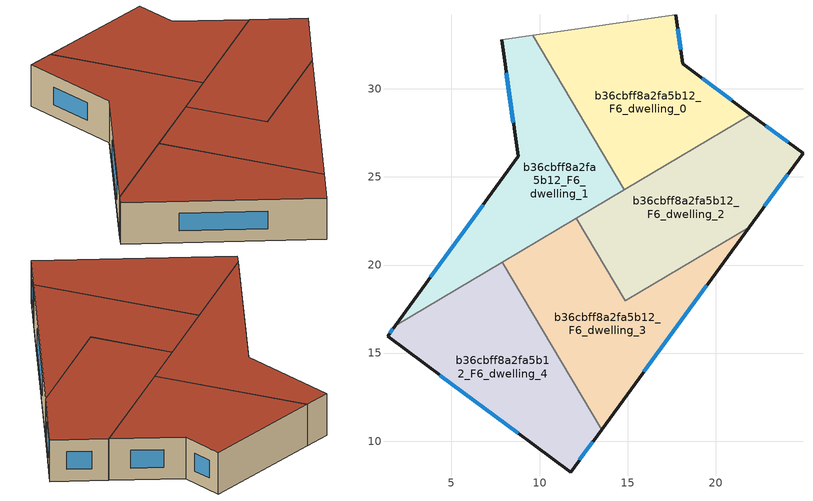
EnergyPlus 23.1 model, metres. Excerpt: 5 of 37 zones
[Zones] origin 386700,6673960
b36cbff8a2fa5b12_F6_dwelling_0
 floor to b36cbff8a2fa5b12_F5_dwelling_0 (EU_floor_Construction): 17.74,34.2 18.14,31.42 22,28.54 14.82,24.28 9.62,33.05 z18
 wall outside (EU_wall_Construction): 22,28.54 18.14,31.42 17.74,34.2 z18:21
 wall to b36cbff8a2fa5b12_F6_dwelling_1 (EU_wall_Construction): 9.62,33.05 14.82,24.28 z18:21
 wall adiabatic (EU_wall_Construction): 17.74,34.2 9.62,33.05 z18:21
 wall to b36cbff8a2fa5b12_F6_dwelling_2 (EU_wall_Construction): 14.82,24.28 22,28.54 z18:21
 window (EU_Window_Construction): 20.9,29.36 19.24,30.6 / 18.03,32.22 17.86,33.41 z18.86:20.14
 roof outside (EU_roof_Construction): 22,28.54 18.14,31.42 17.74,34.2 9.62,33.05 14.82,24.28 z21
b36cbff8a2fa5b12_F6_dwelling_1
 floor to b36cbff8a2fa5b12_F5_dwelling_1 (EU_floor_Construction): 9.62,33.05 14.82,24.28 1.8,16.55 8.79,26.18 7.84,32.79 z18
 wall outside (EU_wall_Construction): 7.84,32.79 8.79,26.18 1.8,16.55 z18:21
 wall adiabatic (EU_wall_Construction): 9.62,33.05 7.84,32.79 z18:21
 wall to b36cbff8a2fa5b12_F6_dwelling_4 (EU_wall_Construction): 1.8,16.55 7.88,20.16 z18:21
 wall to b36cbff8a2fa5b12_F6_dwelling_3 (EU_wall_Construction): 7.89,20.16 12.09,22.66 z18:21
 wall to b36cbff8a2fa5b12_F6_dwelling_2 (EU_wall_Construction): 12.09,22.66 14.82,24.28 z18:21
 window (EU_Window_Construction): 8.11,30.91 8.52,28.07 / 6.79,23.43 3.8,19.3 z18.86:20.14
 roof outside (EU_roof_Construction): 14.82,24.28 9.62,33.05 7.84,32.79 8.79,26.18 1.8,16.55 z21
b36cbff8a2fa5b12_F6_dwelling_2
 floor to b36cbff8a2fa5b12_F5_dwelling_2 (EU_floor_Construction): 24.96,26.34 21.9,22.14 14.87,17.97 12.09,22.66 22,28.54 z18
 wall outside (EU_wall_Construction): 21.9,22.14 24.96,26.34 22,28.54 z18:21
 wall to b36cbff8a2fa5b12_F6_dwelling_3 (EU_wall_Construction): 12.09,22.66 14.87,17.97 21.9,22.14 z18:21
 window (EU_Window_Construction): 22.77,23.34 24.08,25.14 / 24.11,26.97 22.85,27.91 z18.86:20.14
 roof outside (EU_roof_Construction): 21.9,22.14 24.96,26.34 22,28.54 12.09,22.66 14.87,17.97 z21
b36cbff8a2fa5b12_F6_dwelling_3
 floor to b36cbff8a2fa5b12_F5_dwelling_3 (EU_floor_Construction): 21.9,22.14 13.52,10.66 7.89,20.16 12.09,22.66 14.87,17.97 z18
 wall outside (EU_wall_Construction): 13.52,10.66 21.9,22.14 z18:21
 wall to b36cbff8a2fa5b12_F6_dwelling_4 (EU_wall_Construction): 7.89,20.16 13.52,10.66 z18:21
 window (EU_Window_Construction): 15.92,13.94 19.51,18.86 z18.86:20.14
 roof outside (EU_roof_Construction): 13.52,10.66 21.9,22.14 14.87,17.97 12.09,22.66 7.89,20.16 z21
b36cbff8a2fa5b12_F6_dwelling_4
 floor to b36cbff8a2fa5b12_F5_dwelling_4 (EU_floor_Construction): 7.89,20.16 13.52,10.66 11.76,8.24 1.37,15.95 1.8,16.55 z18
 wall outside (EU_wall_Construction): 1.8,16.55 1.37,15.95 11.76,8.24 13.52,10.66 z18:21
 window (EU_Window_Construction): 12.26,8.93 13.02,9.97 / 4.34,13.75 8.79,10.45 / 1.68,16.38 1.49,16.12 z18.86:20.14
 roof outside (EU_roof_Construction): 11.76,8.24 13.52,10.66 7.89,20.16 1.8,16.55 1.37,15.95 z21
[Building]
EU S2 Campaign: North Axis=0; Terrain=City; Solar Distribution=FullExterior
[Site:Location]
Helsinki-Vantaa.AP: Latitude=60.317; Longitude=24.963; Time Zone=2; Elevation=54.6
[SizingPeriod:WeatherFileDays]
AnnualSizingPeriod: Begin Month=1; Begin Day of Month=1; End Month=12; End Day of Month=31; Day of Week for Start Day=Monday; Use Weather File Daylight Saving Period=No; Use Weather File Rain and Snow Indicators=No
[MATERIAL]
EU_InternalMass_Material: Roughness=MediumRough; Thickness=0.1; Conductivity=1; Density=1800; Specific Heat=900; Thermal Absorptance=0.9; Solar Absorptance=0.7; Visible Absorptance=0.7
[MATERIAL:NOMASS] Roughness=MediumRough; Thermal Absorptance=0.9; Solar Absorptance=0.7; Visible Absorptance=0.7
Name | Thermal Resistance
EU_wall_NoMass | 1.10183
EU_roof_NoMass; EU_floor_NoMass | 1.70606
[WINDOWMATERIAL:SIMPLEGLAZINGSYSTEM]
EU_Window_SimpleGlazing: UFactor=3.11035; Solar Heat Gain Coefficient=0.8; Visible Transmittance=0.8
[CONSTRUCTION]
EU_wall_Construction: EU_wall_NoMass
EU_roof_Construction: EU_roof_NoMass
EU_floor_Construction: EU_floor_NoMass
EU_Window_Construction: EU_Window_SimpleGlazing
EU_InternalMass_Construction: EU_InternalMass_Material
[ZONE] Type=1; Multiplier=1; Ceiling Height=autocalculate; Floor Area=autocalculate; Part of Total Floor Area=Yes
Name | Volume
b36cbff8a2fa5b12_F6_dwelling_0 | 189.639
b36cbff8a2fa5b12_F6_dwelling_1 | 189.635
b36cbff8a2fa5b12_F6_dwelling_2 | 189.636
b36cbff8a2fa5b12_F6_dwelling_3 | 189.664
b36cbff8a2fa5b12_F6_dwelling_4 | 189.63
[INTERNALMASS] Construction=EU_InternalMass_Construction
Name | Zone or ZoneList | Surface Area
b36cbff8a2fa5b12_F6_dwelling_0_EU_InternalMass | b36cbff8a2fa5b12_F6_dwelling_0 | 63.2129
b36cbff8a2fa5b12_F6_dwelling_1_EU_InternalMass | b36cbff8a2fa5b12_F6_dwelling_1 | 63.2143
b36cbff8a2fa5b12_F6_dwelling_2_EU_InternalMass | b36cbff8a2fa5b12_F6_dwelling_2 | 63.2118
b36cbff8a2fa5b12_F6_dwelling_3_EU_InternalMass | b36cbff8a2fa5b12_F6_dwelling_3 | 63.2209
b36cbff8a2fa5b12_F6_dwelling_4_EU_InternalMass | b36cbff8a2fa5b12_F6_dwelling_4 | 63.2095
[OTHEREQUIPMENT] Fuel Type=Electricity; Design Level Calculation Method=Watts/Area; Power per Zone Floor Area=1; Fraction Latent=0; Fraction Radiant=0; Fraction Lost=0; Carbon Dioxide Generation Rate=0; EndUse Subcategory=EU_Step8_InternalGains
Name | Zone or ZoneList or Space or SpaceList | Schedule
EU_Step8_InternalGain_b36cbff8a2fa5b12_F6_dwelling_0_f000 | b36cbff8a2fa5b12_F6_dwelling_0 | EU_Step8_GainSchedule_b36cbff8a2fa5b12_F6_dwelling_0_f000
EU_Step8_InternalGain_b36cbff8a2fa5b12_F6_dwelling_1_f000 | b36cbff8a2fa5b12_F6_dwelling_1 | EU_Step8_GainSchedule_b36cbff8a2fa5b12_F6_dwelling_1_f000
EU_Step8_InternalGain_b36cbff8a2fa5b12_F6_dwelling_2_f000 | b36cbff8a2fa5b12_F6_dwelling_2 | EU_Step8_GainSchedule_b36cbff8a2fa5b12_F6_dwelling_2_f000
EU_Step8_InternalGain_b36cbff8a2fa5b12_F6_dwelling_3_f000 | b36cbff8a2fa5b12_F6_dwelling_3 | EU_Step8_GainSchedule_b36cbff8a2fa5b12_F6_dwelling_3_f000
EU_Step8_InternalGain_b36cbff8a2fa5b12_F6_dwelling_4_f000 | b36cbff8a2fa5b12_F6_dwelling_4 | EU_Step8_GainSchedule_b36cbff8a2fa5b12_F6_dwelling_4_f000
[ZONEVENTILATION:DESIGNFLOWRATE] Schedule=EU_AlwaysOn; Design Flow Rate Calculation Method=AirChanges/Hour; Air Changes per Hour=0.756316; Ventilation Type=Natural; Fan Pressure Rise=0; Fan Total Efficiency=1; Constant Term Coefficient=1; Temperature Term Coefficient=0; Velocity Term Coefficient=0; Velocity Squared Term Coefficient=0; Minimum Indoor Temperature=-100; Maximum Indoor Temperature=100; Delta Temperature=-100; Minimum Outdoor Temperature=-100; Maximum Outdoor Temperature=100; Maximum Wind Speed=40
Name | Zone or ZoneList or Space or SpaceList
EU_ConstantAir_b36cbff8a2fa5b12_F6_dwelling_0 | b36cbff8a2fa5b12_F6_dwelling_0
EU_ConstantAir_b36cbff8a2fa5b12_F6_dwelling_1 | b36cbff8a2fa5b12_F6_dwelling_1
EU_ConstantAir_b36cbff8a2fa5b12_F6_dwelling_2 | b36cbff8a2fa5b12_F6_dwelling_2
EU_ConstantAir_b36cbff8a2fa5b12_F6_dwelling_3 | b36cbff8a2fa5b12_F6_dwelling_3
EU_ConstantAir_b36cbff8a2fa5b12_F6_dwelling_4 | b36cbff8a2fa5b12_F6_dwelling_4
[HVACTEMPLATE:THERMOSTAT] Constant Heating Setpoint=20; Constant Cooling Setpoint=50
EU_HeatOnly_b36cbff8a2fa5b12_F0_dwelling_0; EU_HeatOnly_b36cbff8a2fa5b12_F0_dwelling_1; EU_HeatOnly_b36cbff8a2fa5b12_F0_dwelling_2; EU_HeatOnly_b36cbff8a2fa5b12_F0_dwelling_3; EU_HeatOnly_b36cbff8a2fa5b12_F0_dwelling_4; EU_HeatOnly_b36cbff8a2fa5b12_F0_dwelling_5; EU_HeatOnly_b36cbff8a2fa5b12_F1_dwelling_0; EU_HeatOnly_b36cbff8a2fa5b12_F1_dwelling_1; EU_HeatOnly_b36cbff8a2fa5b12_F1_dwelling_2; EU_HeatOnly_b36cbff8a2fa5b12_F1_dwelling_3; EU_HeatOnly_b36cbff8a2fa5b12_F1_dwelling_4; EU_HeatOnly_b36cbff8a2fa5b12_F1_dwelling_5; EU_HeatOnly_b36cbff8a2fa5b12_F2_dwelling_0; EU_HeatOnly_b36cbff8a2fa5b12_F2_dwelling_1; EU_HeatOnly_b36cbff8a2fa5b12_F2_dwelling_2; EU_HeatOnly_b36cbff8a2fa5b12_F2_dwelling_3; EU_HeatOnly_b36cbff8a2fa5b12_F2_dwelling_4; EU_HeatOnly_b36cbff8a2fa5b12_F3_dwelling_0; EU_HeatOnly_b36cbff8a2fa5b12_F3_dwelling_1; EU_HeatOnly_b36cbff8a2fa5b12_F3_dwelling_2; EU_HeatOnly_b36cbff8a2fa5b12_F3_dwelling_3; EU_HeatOnly_b36cbff8a2fa5b12_F3_dwelling_4; EU_HeatOnly_b36cbff8a2fa5b12_F4_dwelling_0; EU_HeatOnly_b36cbff8a2fa5b12_F4_dwelling_1; EU_HeatOnly_b36cbff8a2fa5b12_F4_dwelling_2; EU_HeatOnly_b36cbff8a2fa5b12_F4_dwelling_3; EU_HeatOnly_b36cbff8a2fa5b12_F4_dwelling_4; EU_HeatOnly_b36cbff8a2fa5b12_F5_dwelling_0; EU_HeatOnly_b36cbff8a2fa5b12_F5_dwelling_1; EU_HeatOnly_b36cbff8a2fa5b12_F5_dwelling_2; EU_HeatOnly_b36cbff8a2fa5b12_F5_dwelling_3; EU_HeatOnly_b36cbff8a2fa5b12_F5_dwelling_4; EU_HeatOnly_b36cbff8a2fa5b12_F6_dwelling_0; EU_HeatOnly_b36cbff8a2fa5b12_F6_dwelling_1; EU_HeatOnly_b36cbff8a2fa5b12_F6_dwelling_2; EU_HeatOnly_b36cbff8a2fa5b12_F6_dwelling_3; EU_HeatOnly_b36cbff8a2fa5b12_F6_dwelling_4
[HVACTEMPLATE:ZONE:IDEALLOADSAIRSYSTEM] System Availability Schedule=EU_AlwaysOn; Maximum Heating Supply Air Temperature=50; Minimum Cooling Supply Air Temperature=13; Maximum Heating Supply Air Humidity Ratio=0.0156; Minimum Cooling Supply Air Humidity Ratio=0.0077; Heating Limit=NoLimit; Cooling Limit=NoLimit; Heating Availability Schedule=EU_AlwaysOn; Cooling Availability Schedule=EU_CoolingOff; Dehumidification Control Type=ConstantSensibleHeatRatio; Cooling Sensible Heat Ratio=0.7; Dehumidification Setpoint=60; Humidification Control Type=None; Humidification Setpoint=30; Outdoor Air Method=None; Outdoor Air Flow Rate per Person=0.00944; Outdoor Air Flow Rate per Zone Floor Area=0; Outdoor Air Flow Rate per Zone=0; Demand Controlled Ventilation Type=None; Outdoor Air Economizer Type=NoEconomizer; Heat Recovery Type=None; Sensible Heat Recovery Effectiveness=0.7; Latent Heat Recovery Effectiveness=0.65
Name | Template Thermostat
b36cbff8a2fa5b12_F6_dwelling_0 | EU_HeatOnly_b36cbff8a2fa5b12_F6_dwelling_0
b36cbff8a2fa5b12_F6_dwelling_1 | EU_HeatOnly_b36cbff8a2fa5b12_F6_dwelling_1
b36cbff8a2fa5b12_F6_dwelling_2 | EU_HeatOnly_b36cbff8a2fa5b12_F6_dwelling_2
b36cbff8a2fa5b12_F6_dwelling_3 | EU_HeatOnly_b36cbff8a2fa5b12_F6_dwelling_3
b36cbff8a2fa5b12_F6_dwelling_4 | EU_HeatOnly_b36cbff8a2fa5b12_F6_dwelling_4
[SIZING:ZONE] Zone Cooling Design Supply Air Temperature Input Method=SupplyAirTemperature; Zone Cooling Design Supply Air Temperature=13; Zone Heating Design Supply Air Temperature Input Method=SupplyAirTemperature; Zone Heating Design Supply Air Temperature=50; Zone Cooling Design Supply Air Humidity Ratio=0.008; Zone Heating Design Supply Air Humidity Ratio=0.008; Cooling Design Air Flow Method=DesignDay; Cooling Design Air Flow Rate=0; Cooling Minimum Air Flow per Zone Floor Area=0.000762; Cooling Minimum Air Flow=0; Cooling Minimum Air Flow Fraction=0.2; Heating Design Air Flow Method=DesignDay; Heating Design Air Flow Rate=0; Heating Maximum Air Flow per Zone Floor Area=0.002032; Heating Maximum Air Flow=0.141576; Heating Maximum Air Flow Fraction=0.3; Account for Dedicated Outdoor Air System=No; Dedicated Outdoor Air System Control Strategy=NeutralSupplyAir; Dedicated Outdoor Air Low Setpoint Temperature for Design=autosize; Dedicated Outdoor Air High Setpoint Temperature for Design=autosize; Zone Load Sizing Method=Sensible Load Only No Latent Load; Zone Latent Cooling Design Supply Air Humidity Ratio Input Method=HumidityRatioDifference; Zone Cooling Design Supply Air Humidity Ratio Difference=0.005; Zone Latent Heating Design Supply Air Humidity Ratio Input Method=HumidityRatioDifference; Zone Humidification Design Supply Air Humidity Ratio Difference=0.005
b36cbff8a2fa5b12_F6_dwelling_0; b36cbff8a2fa5b12_F6_dwelling_1; b36cbff8a2fa5b12_F6_dwelling_2; b36cbff8a2fa5b12_F6_dwelling_3; b36cbff8a2fa5b12_F6_dwelling_4
[SCHEDULE:CONSTANT]
Name | Hourly Value
EU_AlwaysOn | 1
EU_CoolingOff | 0
[SCHEDULE:FILE] Column Number=1; Rows to Skip at Top=0; Number of Hours of Data=8760; Column Separator=Comma; Interpolate to Timestep=No; Minutes per Item=60; Adjust Schedule for Daylight Savings=Yes
Name | File
EU_Step8_GainSchedule_b36cbff8a2fa5b12_F6_dwelling_0_f000 | ../../schedules/b36cbff8a2fa5b12/b36cbff8a2fa5b12_F6_dwelling_0_f000_gain.csv
EU_Step8_GainSchedule_b36cbff8a2fa5b12_F6_dwelling_1_f000 | ../../schedules/b36cbff8a2fa5b12/b36cbff8a2fa5b12_F6_dwelling_1_f000_gain.csv
EU_Step8_GainSchedule_b36cbff8a2fa5b12_F6_dwelling_2_f000 | ../../schedules/b36cbff8a2fa5b12/b36cbff8a2fa5b12_F6_dwelling_2_f000_gain.csv
EU_Step8_GainSchedule_b36cbff8a2fa5b12_F6_dwelling_3_f000 | ../../schedules/b36cbff8a2fa5b12/b36cbff8a2fa5b12_F6_dwelling_3_f000_gain.csv
EU_Step8_GainSchedule_b36cbff8a2fa5b12_F6_dwelling_4_f000 | ../../schedules/b36cbff8a2fa5b12/b36cbff8a2fa5b12_F6_dwelling_4_f000_gain.csv
